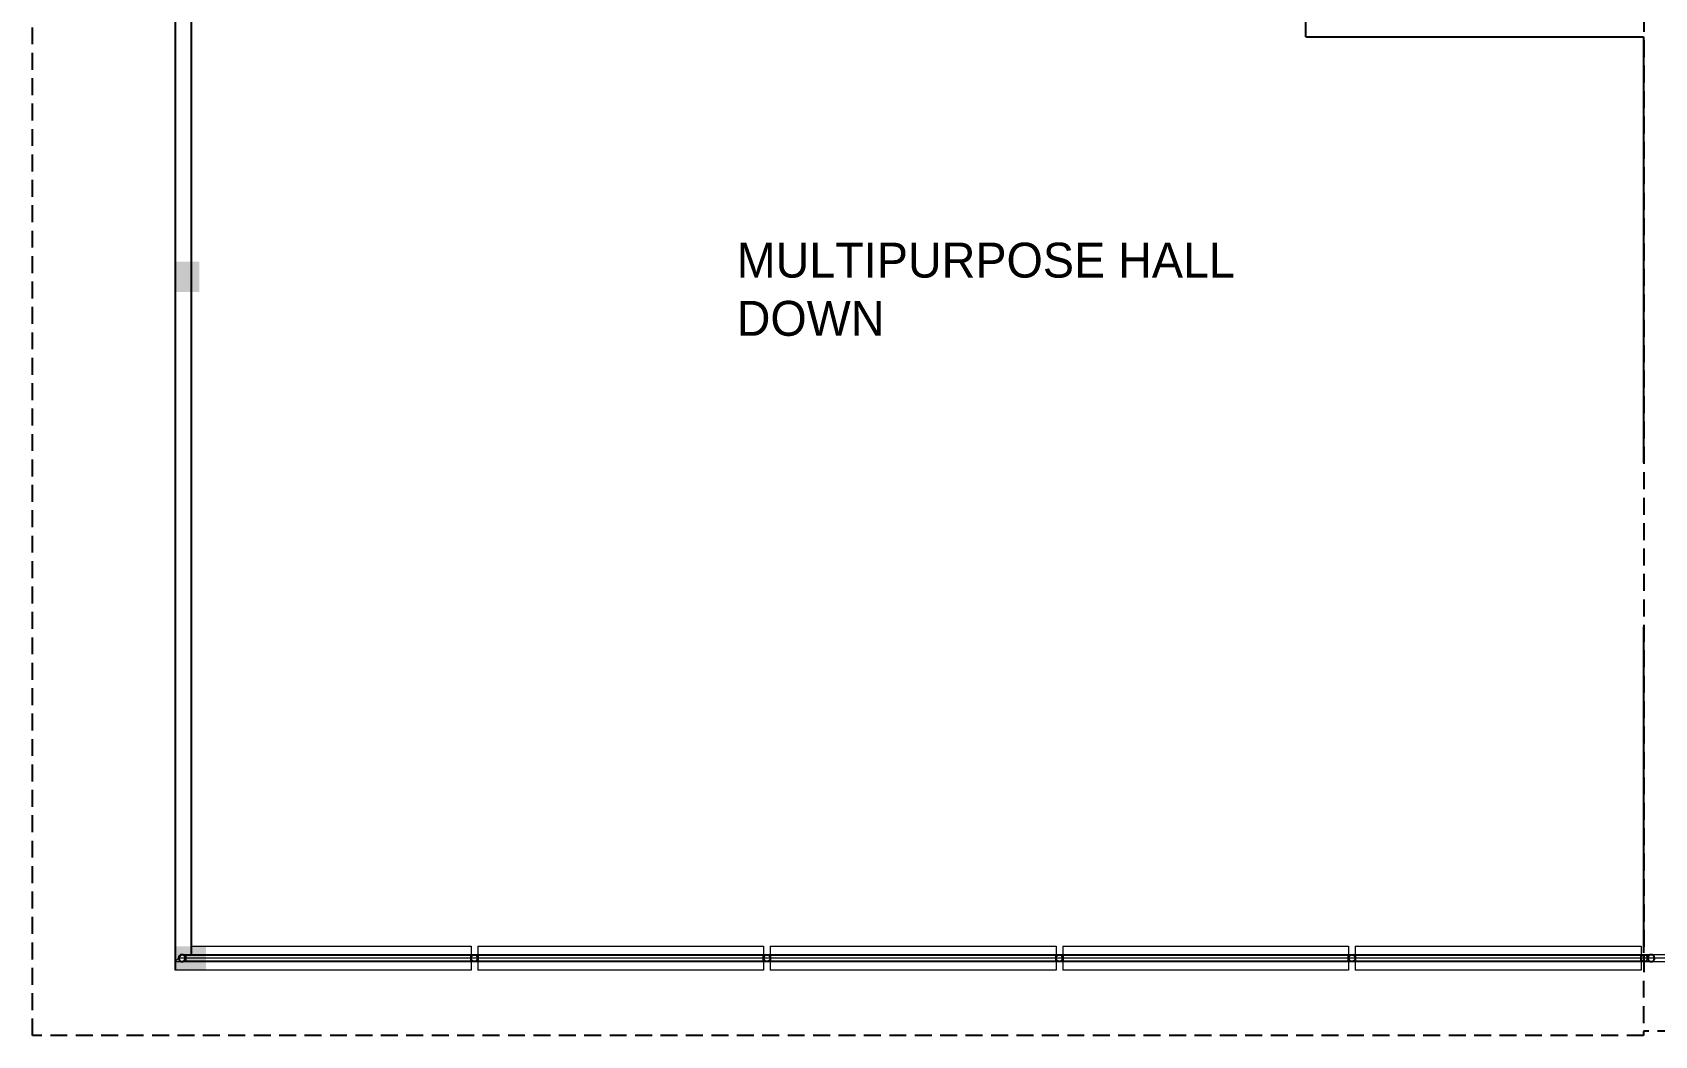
# Model space of a CAD drawing. Header units: metres. Extents: x 511.7 to 565.1, y 73.9 to 159.1.
# Drawn here: x 511.68 to 535.61, y 122.95 to 137.75 of the extents above; entities that cross this region are included whole.
import ezdxf

# ---------------------------------------------------------------- set-up
doc = ezdxf.new("R2010")
doc.units = ezdxf.units.M
doc.header["$MEASUREMENT"] = 0
doc.linetypes.add('DASHED2', pattern=[0.375, 0.25, -0.125])
doc.layers.get('0').update_dxf_attribs({"lineweight": 25})
doc.layers.add('A-GLAZ-CWMG', color=7, linetype='Continuous', lineweight=9)
doc.layers.add('A-WALL', color=7, linetype='Continuous', lineweight=9)
doc.styles.get("Standard").update_dxf_attribs({"font": 'arial.ttf'})

# ---------------------------------------------------------------- blocks, each defined once
blk = doc.blocks.new('Circular Mullion - 50mm Radius-202974-_1_plinth')
at = {"layer": 'A-GLAZ-CWMG', "color": 253, "true_color": 0xaaaaaa}
for p, q in [((-23472, -17351), (-19058, -17351)), ((-19058, -17301), (-23422, -17301)), ((-19058, -17251), (-23372, -17251))]:
    blk.add_line(p, q, dxfattribs=at)
at = {"layer": 'A-GLAZ-CWMG', "color": 253, "true_color": 0xaaaaaa, "flags": 128}
for points in [[(-23422, -17301), (-23442, -17320), (-23458, -17336), (-23469, -17347), (-23472, -17351)], [(-23372, -17251), (-23376, -17255), (-23387, -17266), (-23403, -17282), (-23422, -17301)]]:
    blk.add_lwpolyline(points, dxfattribs=at)
blk = doc.blocks.new('Circular Mullion - 50mm Radius-196170-_1_plinth')
at = {"layer": 'A-GLAZ-CWMG', "color": 253, "true_color": 0xaaaaaa}
for p, q in [((3169, -17251), (-1752, -17251)), ((3169, -17301), (-1752, -17301)), ((-1752, -17351), (3169, -17351))]:
    blk.add_line(p, q, dxfattribs=at)
blk = doc.blocks.new('Circular Mullion - 50mm Radius-196046-_1_plinth')
at = {"layer": 'A-GLAZ-CWMG', "color": 253, "true_color": 0xaaaaaa}
for p, q in [((-14744, -17251), (-19058, -17251)), ((-14744, -17301), (-19058, -17301)), ((-19058, -17351), (-14744, -17351))]:
    blk.add_line(p, q, dxfattribs=at)
blk = doc.blocks.new('Circular Mullion - 50mm Radius-196301-_1_plinth')
at = {"layer": 'A-GLAZ-CWMG', "color": 253, "true_color": 0xaaaaaa}
for p, q in [((-1752, -17251), (-6116, -17251)), ((-1752, -17301), (-6116, -17301)), ((-6116, -17351), (-1752, -17351))]:
    blk.add_line(p, q, dxfattribs=at)
blk = doc.blocks.new('Circular Mullion - 50mm Radius-203491-_1_plinth')
at = {"layer": 'A-GLAZ-CWMG', "lineweight": 25}
for start, end in [(0, 180), (180, 360)]:
    blk.add_arc((-50, 0), 50, start, end, dxfattribs=at)
blk = doc.blocks.new('Circular Mullion - 50mm Radius-203494-_1_plinth')
at = {"layer": 'A-GLAZ-CWMG', "lineweight": 25}
for start, end in [(360, 180), (180, 360)]:
    blk.add_arc((-50, 0), 50, start, end, dxfattribs=at)
blk = doc.blocks.new('Circular Mullion - 50mm Radius-196048-_1_plinth')
at = {"layer": 'A-GLAZ-CWMG'}
for p, q in [((-19108, -17251), (-23322, -17251)), ((-23322, -17257), (-23322, -17251)), ((-23322, -17351), (-23322, -17345)), ((-23322, -17351), (-19108, -17351)), ((-19108, -17251), (-19108, -17257)), ((-19108, -17345), (-19108, -17351))]:
    blk.add_line(p, q, dxfattribs=at)
at = {"layer": 'A-GLAZ-CWMG', "lineweight": 25}
for p, q in [((-19108, -17257), (-23322, -17257)), ((-23322, -17257), (-23322, -17345)), ((-23322, -17345), (-19108, -17345)), ((-19108, -17345), (-19108, -17257))]:
    blk.add_line(p, q, dxfattribs=at)
blk = doc.blocks.new('Circular Mullion - 50mm Radius-203454-_1_plinth')
at = {"layer": 'A-GLAZ-CWMG', "lineweight": 25}
for start, end in [(0, 180), (180, 360)]:
    blk.add_arc((0, 0), 50, start, end, dxfattribs=at)
blk = doc.blocks.new('Circular Mullion - 50mm Radius-196263-_1_plinth')
at = {"layer": 'A-GLAZ-CWMG', "lineweight": 25}
for start, end in [(360, 180), (180, 360)]:
    blk.add_arc((-50, 0), 50, start, end, dxfattribs=at)

msp = doc.modelspace()

# ---------------------------------------------------------------- hatches: boundary and pattern name
h = msp.add_hatch()
h.set_pattern_fill('ANGLE', color=256, scale=0.22)
h.set_pattern_definition([(0, (-147.6533, 48.98411), (0, 0.0605), [0.044, -0.0165]), (90, (-147.6533, 48.98411), (-0.0605, 4e-18), [0.044, -0.0165])])
h.paths.add_polyline_path([(561.945, 159.033), (561.495, 159.033), (561.495, 158.683), (561.945, 158.683)])
h.paths.add_polyline_path([(561.946, 154.475), (561.596, 154.475), (561.596, 154.025), (561.946, 154.025)])
h.paths.add_polyline_path([(560.151, 134.471), (559.801, 134.471), (559.801, 134.021), (560.151, 134.021), (560.151, 134.022)])
h.paths.add_polyline_path([(514.24, 124.273), (513.79, 124.273), (513.79, 123.923), (514.24, 123.923)])
h.paths.add_polyline_path([(513.946, 124.097, -1), (513.846, 124.097, -1)], flags=16)
h.paths.add_polyline_path([(514.03, 134.372), (513.794, 134.372), (513.794, 133.922), (514.03, 133.922)])
h.paths.add_polyline_path([(514.144, 134.372), (514.03, 134.372), (514.03, 133.922), (514.144, 133.922)])
h.paths.add_polyline_path([(520.178, 154.035), (519.944, 154.035), (519.944, 153.585), (520.178, 153.585)])
h.paths.add_polyline_path([(520.294, 154.035), (520.178, 154.035), (520.178, 153.585), (520.294, 153.585)])

# ---------------------------------------------------------------- linework, layer by layer
at = {"lineweight": 25, "ltscale": 0.25}
for p, q in [((530.461, 137.691), (530.461, 141.809)), ((530.461, 137.691), (535.446, 137.691)), ((535.446, 137.691), (535.446, 131.403)), ((535.446, 128.983), (535.446, 124.176))]:
    msp.add_line(p, q, dxfattribs=at)
for points in [[(513.787, 150.756), (513.787, 136.613), (513.787, 123.921)], [(514.021, 150.641), (514.021, 136.613), (514.021, 124.156)]]:
    msp.add_lwpolyline(points, dxfattribs=at)
at = {"color": 1, "linetype": 'DASHED2', "transparency": 33554572}
for points in [[(513.787, 146.744), (535.451, 146.639), (535.446, 122.954), (511.682, 122.954), (511.682, 146.744)], [(535.102, 146.638), (561.889, 146.635), (561.774, 123.019), (535.446, 123.019)]]:
    msp.add_lwpolyline(points, dxfattribs=at)
at = {"layer": 'A-WALL'}
for p, q in [((514.013, 124.273), (518.151, 124.273)), ((518.151, 124.273), (518.151, 124.147)), ((518.251, 124.273), (522.465, 124.273)), ((518.251, 124.273), (518.251, 124.147)), ((522.465, 124.273), (522.465, 124.147)), ((522.565, 124.273), (526.779, 124.273)), ((522.565, 124.273), (522.565, 124.147)), ((526.779, 124.273), (526.779, 124.147)), ((526.879, 124.273), (531.093, 124.273)), ((526.879, 124.273), (526.879, 124.147)), ((531.093, 124.273), (531.093, 124.147)), ((531.193, 124.273), (535.407, 124.273)), ((531.193, 124.273), (531.193, 124.147)), ((535.407, 124.273), (535.407, 124.147)), ((518.151, 124.047), (518.151, 123.921)), ((518.251, 124.047), (518.251, 123.921)), ((522.465, 124.047), (522.465, 123.921)), ((522.565, 124.047), (522.565, 123.921)), ((526.779, 124.047), (526.779, 123.921)), ((526.879, 124.047), (526.879, 123.921)), ((531.093, 124.047), (531.093, 123.921)), ((531.193, 124.047), (531.193, 123.921)), ((535.407, 124.047), (535.407, 123.921)), ((518.151, 123.921), (513.787, 123.921)), ((522.465, 123.921), (518.251, 123.921)), ((526.779, 123.921), (522.565, 123.921)), ((531.093, 123.921), (526.879, 123.921)), ((535.407, 123.921), (531.193, 123.921))]:
    msp.add_line(p, q, dxfattribs=at)

# ---------------------------------------------------------------- block references
at = {"layer": 'A-GLAZ-CWMG', "color": 253, "true_color": 0xaaaaaa, "xscale": 0.001, "yscale": 0.001, "zscale": 0.001}
for name, p in [('Circular Mullion - 50mm Radius-202974-_1_plinth', (537.259, 141.398)), ('Circular Mullion - 50mm Radius-196046-_1_plinth', (537.259, 141.398)), ('Circular Mullion - 50mm Radius-196046-_1_plinth', (541.573, 141.398)), ('Circular Mullion - 50mm Radius-196046-_1_plinth', (545.887, 141.398)), ('Circular Mullion - 50mm Radius-196301-_1_plinth', (537.259, 141.398)), ('Circular Mullion - 50mm Radius-196170-_1_plinth', (537.259, 141.398))]:
    msp.add_blockref(name, p, dxfattribs=at)
at = {"layer": 'A-GLAZ-CWMG', "xscale": 0.001, "yscale": 0.001, "zscale": 0.001, "rotation": 180}
for name, p in [('Circular Mullion - 50mm Radius-203494-_1_plinth', (513.837, 124.097)), ('Circular Mullion - 50mm Radius-196263-_1_plinth', (535.507, 124.097))]:
    msp.add_blockref(name, p, dxfattribs=at)
at = {"layer": 'A-GLAZ-CWMG', "xscale": 0.001, "yscale": 0.001, "zscale": 0.001}
for p in [(537.259, 141.398), (541.573, 141.398), (545.887, 141.398), (550.201, 141.398), (554.515, 141.398)]:
    msp.add_blockref('Circular Mullion - 50mm Radius-196048-_1_plinth', p, dxfattribs=at)
at = {"layer": 'A-GLAZ-CWMG', "extrusion": (0, 0, -1), "xscale": 0.001, "yscale": 0.001, "zscale": 0.001, "rotation": 180}
for name, p in [('Circular Mullion - 50mm Radius-203454-_1_plinth', (-518.201, 124.097)), ('Circular Mullion - 50mm Radius-203454-_1_plinth', (-522.515, 124.097)), ('Circular Mullion - 50mm Radius-203454-_1_plinth', (-526.829, 124.097)), ('Circular Mullion - 50mm Radius-203454-_1_plinth', (-531.143, 124.097)), ('Circular Mullion - 50mm Radius-203491-_1_plinth', (-535.507, 124.097))]:
    msp.add_blockref(name, p, dxfattribs=at)

# ---------------------------------------------------------------- texts
at = {"insert": (522.069, 134.652), "char_height": 0.51508, "attachment_point": 1}
msp.add_mtext_dynamic_manual_height_columns('{\\fStylus BT|b0|i0|c0|p34;\\C7;MULTIPURPOSE HALL DOWN}', width=7.36323, gutter_width=1, heights=[-1.399], dxfattribs=at)

doc.saveas('drawing.dxf')
